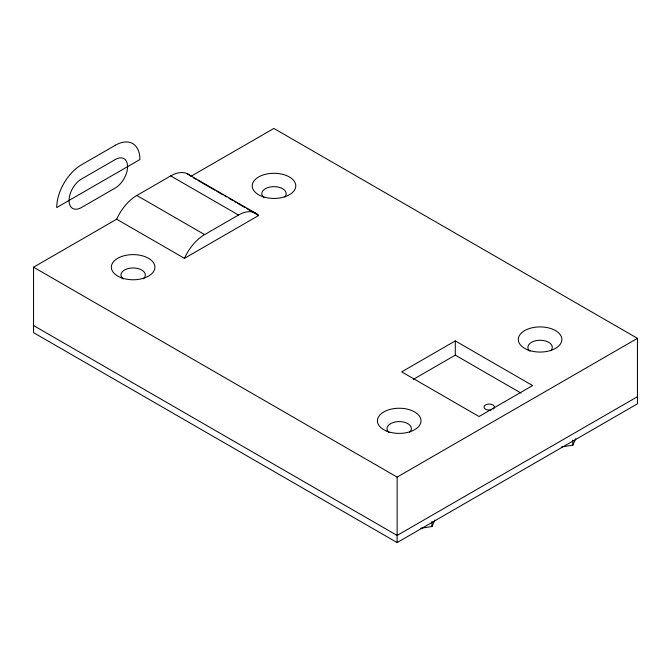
<?xml version="1.0" encoding="UTF-8"?>
<svg xmlns="http://www.w3.org/2000/svg" width="671" height="671" viewBox="0 0 671 671"><rect width="100%" height="100%" fill="white"/><g stroke="black" fill="none" stroke-linecap="round" stroke-linejoin="round"><path stroke-width="1.01" d="M420.759 528.245L431.939 526.517L434.925 520.067M561.627 446.911L572.808 445.183L575.802 438.733M136.825 195.471L170.719 175.903A34.858 20.13 -60 0 1 190.891 176.356L273.877 128.438L637.45 338.343L637.45 403.808L397.123 542.562L33.55 332.657L33.55 267.192L116.662 219.207A34.858 20.13 -60 0 1 136.825 195.471L204.613 234.598L238.507 215.03A34.858 20.13 -60 0 1 258.671 215.492L184.45 258.343L116.662 219.207M455.29 340.91L401.686 371.86L479.019 416.506L532.631 385.557L455.29 340.91L455.29 355.135L521.023 393.089M413.302 379.383L455.29 355.135M33.55 267.192L397.123 477.098L637.45 338.343M637.45 396.695L397.123 535.441L33.55 325.536M186.756 173.487L256.75 213.823M193.433 177.823L196.242 179.442M198.02 180.474L207.834 186.135M208.681 186.622L214.972 190.254M216.75 191.285L223.082 194.942M224.777 195.924L226.479 196.897M229.021 198.364L232.409 200.319M234.104 201.3L235.798 202.281M237.492 203.254L245.116 207.658M246.811 208.639L258.671 215.492M170.719 175.903L238.507 215.03M572.808 440.101L572.808 445.183M431.939 521.434L431.939 526.517M397.123 477.098L397.123 542.562M491.39 409.813A5.225 3.019 0 0 1 483.992 407.205A5.225 3.019 0 0 1 490.929 404.21A5.225 3.019 0 0 1 493.168 409.042M184.45 258.343A34.858 20.13 -60 0 1 204.613 234.598M263.946 197.685A12.204 7.046 0 0 1 265.59 188.585A12.204 7.046 0 0 1 281.401 188.09A12.204 7.046 0 0 1 284.747 197.022M123.078 279.01A12.204 7.046 0 0 1 124.932 269.801A12.204 7.046 0 0 1 140.994 269.633A12.204 7.046 0 0 1 143.426 278.8M530.04 351.302A12.204 7.046 0 0 1 531.675 342.21A12.204 7.046 0 0 1 547.486 341.707A12.204 7.046 0 0 1 550.832 350.648M389.163 432.636A12.204 7.046 0 0 1 391.017 423.426A12.204 7.046 0 0 1 407.079 423.258A12.204 7.046 0 0 1 409.511 432.418M115.261 145.305L81.367 164.873A34.858 20.13 -60 0 0 56.716 207.565L139.912 159.53A34.858 20.13 -60 0 0 115.261 145.305M115.261 159.53L81.367 179.098A17.429 10.065 -60 0 0 69.046 200.444A17.429 10.065 -60 0 0 81.367 207.565L115.261 187.997A17.429 10.065 -60 0 0 127.582 166.651A17.429 10.065 -60 0 0 115.261 159.53M263.107 196.754A21.791 12.581 0 0 0 295.785 185.859A21.791 12.581 0 0 0 263.107 174.972A21.791 12.581 0 0 0 263.107 196.754M122.239 278.088A21.791 12.581 0 0 0 154.917 267.192A21.791 12.581 0 0 0 122.239 256.297A21.791 12.581 0 0 0 122.239 278.088M527.876 349.901A21.791 12.581 0 0 0 561.82 340.382A21.791 12.581 0 0 0 530.568 328.169A21.791 12.581 0 0 0 527.876 349.901M387.008 431.235A21.791 12.581 0 0 0 420.952 421.715A21.791 12.581 0 0 0 389.7 409.503A21.791 12.581 0 0 0 387.008 431.235"/></g></svg>
